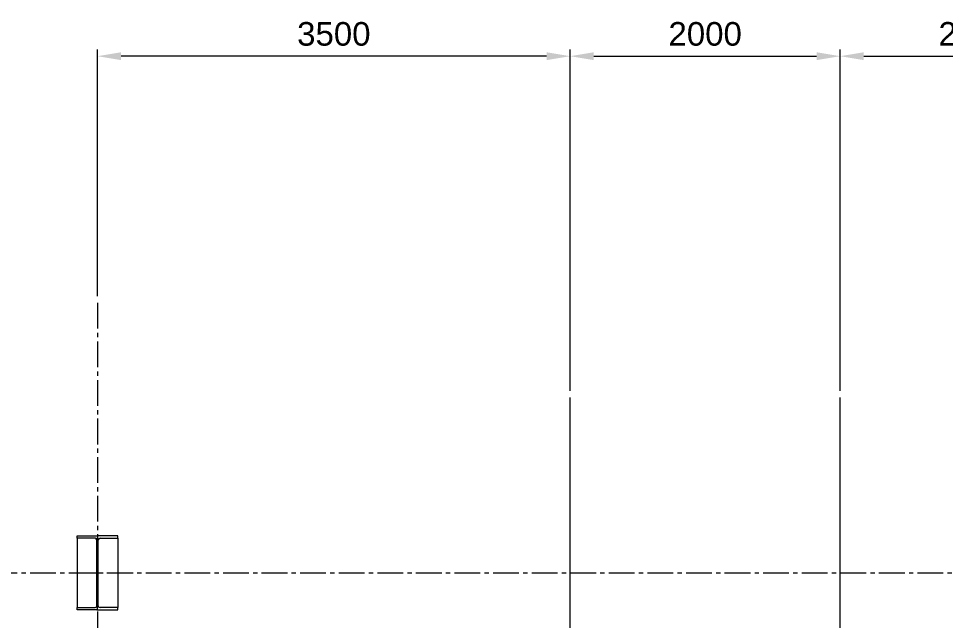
# Model space of a CAD drawing. Header units: millimetres. Extents: x 163705 to 1616509, y 81827 to 302547.
# Drawn here: x 1057900 to 1064765, y 149907 to 154367 of the extents above; entities that cross this region are included whole.
import ezdxf

# ---------------------------------------------------------------- set-up
doc = ezdxf.new("R2010")
doc.units = ezdxf.units.MM
doc.header["$LTSCALE"] = 10
doc.linetypes.add('CENTER2', pattern=[28.575000000000003, 19.05, -3.175, 3.175, -3.175])
for name, color, linetype, lineweight in [('1-中心线', 1, 'CENTER2', 0), ('1-剖面线', 8, 'Continuous', 0), ('1-标注', 3, 'Continuous', 0), ('1-钢构', 6, 'Continuous', 0)]:
    doc.layers.add(name, color=color, linetype=linetype, lineweight=lineweight)
doc.styles.get("Standard").update_dxf_attribs({"font": 'arial.ttf'})
doc.dimstyles.new('AM_GB50$0', dxfattribs={"dimscale": 50, "dimtxt": 3.5, "dimasz": 3.5, "dimexe": 1, "dimexo": 1, "dimgap": 1.5, "dimtad": 1, "dimdsep": 46, "dimtxsty": 'Standard', "dimcen": 0, "dimclrd": 256, "dimclre": 256, "dimclrt": 2, "dimadec": 0, "dimazin": 2, "dimtp": 0.1, "dimtm": 0.1, "dimtfac": 0.71, "dimtdec": 3, "dimtmove": 0, "dimatfit": 3, "dimfxl": 0, "dimlwd": -1, "dimlwe": -1, "dimarcsym": 0})

# ---------------------------------------------------------------- blocks, each defined once
blk = doc.blocks.new('G$CEDFA10A2')
for p, q in [((0, 535), (0, 553)), ((0, 553), (150, 553)), ((300, 553), (150, 553)), ((300, 535), (300, 553)), ((131.5, 535), (0, 535)), ((0, 535), (0, 21)), ((144.5, 34), (144.5, 522)), ((155.5, 34), (155.5, 522)), ((168.5, 535), (300, 535)), ((300, 535), (300, 21)), ((0, 21), (131.5, 21)), ((0, 3), (0, 21)), ((150, 3), (0, 3)), ((150, 3), (300, 3)), ((300, 21), (168.5, 21)), ((300, 3), (300, 21))]:
    blk.add_line(p, q)
for centre, start, end in [((131.5, 522), 0, 90), ((168.5, 522), 90, 180), ((131.5, 34), 270, 0), ((168.5, 34), 180, 270)]:
    blk.add_arc(centre, 13, start, end)
at = {"layer": '1-中心线'}
for p, q in [((150, 0), (149.999999997206, 556)), ((-3, 278), (303, 278))]:
    blk.add_line(p, q, dxfattribs=at)
blk.add_text('HC_SUPERPART', height=0.001).set_placement((150, 3))
blk = doc.blocks.new('*D496')
at = {"layer": '1-标注', "transparency": 16777216}
for p, q in [((1058485.430212253, 152309.7375425902), (1058485.430212253, 154138.1885826529)), ((1061985.430212258, 151609.6317333492), (1061985.430212258, 154138.1885826529)), ((1061810.430212258, 154088.1885826529), (1058660.430212253, 154088.1885826529))]:
    blk.add_line(p, q, dxfattribs=at)
for points in [[(1058660.430212253, 154117.3552493195), (1058660.430212253, 154059.0219159862), (1058485.430212253, 154088.1885826529)], [(1061810.430212258, 154117.3552493195), (1061810.430212258, 154059.0219159862), (1061985.430212258, 154088.1885826529)]]:
    blk.add_solid(points, dxfattribs=at)
at = {"layer": 'Defpoints', "transparency": 16777216}
for p in [(1058485.430212253, 154088.1885826529), (1058485.430212253, 152259.7375425902), (1061985.430212258, 151559.6317333492)]:
    blk.add_point(p, dxfattribs=at)
at = {"layer": '1-标注', "transparency": 16777216, "insert": (1060235.430212255, 154252.5985417252), "char_height": 175, "attachment_point": 5}
blk.add_mtext('3500', dxfattribs=at)
blk = doc.blocks.new('*D497')
at = {"layer": '1-标注', "transparency": 16777216}
for p, q in [((1061985.430212258, 151609.6317333492), (1061985.430212258, 154138.1885826529)), ((1063985.430212262, 151609.6317333492), (1063985.430212262, 154138.1885826529)), ((1062160.430212258, 154088.1885826529), (1063810.430212262, 154088.1885826529))]:
    blk.add_line(p, q, dxfattribs=at)
for points in [[(1062160.430212258, 154117.3552493195), (1062160.430212258, 154059.0219159862), (1061985.430212258, 154088.1885826529)], [(1063810.430212262, 154117.3552493195), (1063810.430212262, 154059.0219159862), (1063985.430212262, 154088.1885826529)]]:
    blk.add_solid(points, dxfattribs=at)
at = {"layer": 'Defpoints', "transparency": 16777216}
for p in [(1063985.430212262, 154088.1885826529), (1061985.430212258, 151559.6317333492), (1063985.430212262, 151559.6317333492)]:
    blk.add_point(p, dxfattribs=at)
at = {"layer": '1-标注', "transparency": 16777216, "insert": (1062985.43021226, 154252.5388555042), "char_height": 175, "attachment_point": 5}
blk.add_mtext('2000', dxfattribs=at)
blk = doc.blocks.new('*D498')
at = {"layer": '1-标注', "transparency": 16777216}
for p, q in [((1063985.430212262, 151609.6317333492), (1063985.430212262, 154138.1885826529)), ((1065985.430212252, 151609.6317333492), (1065985.430212252, 154138.1885826529)), ((1064160.430212262, 154088.1885826529), (1065810.430212252, 154088.1885826529))]:
    blk.add_line(p, q, dxfattribs=at)
for points in [[(1064160.430212262, 154117.3552493195), (1064160.430212262, 154059.0219159862), (1063985.430212262, 154088.1885826529)], [(1065810.430212252, 154117.3552493195), (1065810.430212252, 154059.0219159862), (1065985.430212252, 154088.1885826529)]]:
    blk.add_solid(points, dxfattribs=at)
at = {"layer": 'Defpoints', "transparency": 16777216}
for p in [(1065985.430212252, 154088.1885826529), (1063985.430212262, 151559.6317333492), (1065985.430212252, 151559.6317333492)]:
    blk.add_point(p, dxfattribs=at)
at = {"layer": '1-标注', "transparency": 16777216, "insert": (1064985.430212257, 154252.5388555042), "char_height": 175, "attachment_point": 5}
blk.add_mtext('2000', dxfattribs=at)

msp = doc.modelspace()

# ---------------------------------------------------------------- linework, layer by layer
at = {"layer": '1-中心线'}
for p, q in [((1058485.430212253, 152259.7375425902), (1058485.430212253, 141059.4989848993)), ((1053985.779878024, 150259.6317333492), (1105985.705053746, 150259.6317333492))]:
    msp.add_line(p, q, dxfattribs=at)
at = {"layer": '1-剖面线'}
for p, q in [((1061985.430212258, 141759.6317333492), (1061985.430212258, 151559.6317333492)), ((1063985.430212262, 141759.6317333492), (1063985.430212262, 151559.6317333492))]:
    msp.add_line(p, q, dxfattribs=at)

# ---------------------------------------------------------------- block references
at = {"layer": '1-钢构'}
msp.add_blockref('G$CEDFA10A2', (1058335.430212252, 149981.6317334641), dxfattribs=at)

# ---------------------------------------------------------------- dimensions: what is measured, and where the dimension line sits
at = {"layer": '1-标注'}
for base, p1, p2, picture, middle in [((1058485.430212253, 154088.1885826529), (1061985.430212258, 151559.6317333492), (1058485.430212253, 152259.7375425902), '*D496', (1060235.430212255, 154252.5985417252)), ((1063985.430212262, 154088.1885826529), (1061985.430212258, 151559.6317333492), (1063985.430212262, 151559.6317333492), '*D497', (1062985.43021226, 154252.5388555042)), ((1065985.430212252, 154088.1885826529), (1063985.430212262, 151559.6317333492), (1065985.430212252, 151559.6317333492), '*D498', (1064985.430212257, 154252.5388555042))]:
    dim = msp.add_linear_dim(base=base, p1=p1, p2=p2, dimstyle='AM_GB50$0', override={"dimtmove": 1}, dxfattribs=at)
    dim.commit()
    dim.dimension.update_dxf_attribs({"geometry": picture, "text_midpoint": middle})

doc.saveas('drawing.dxf')
